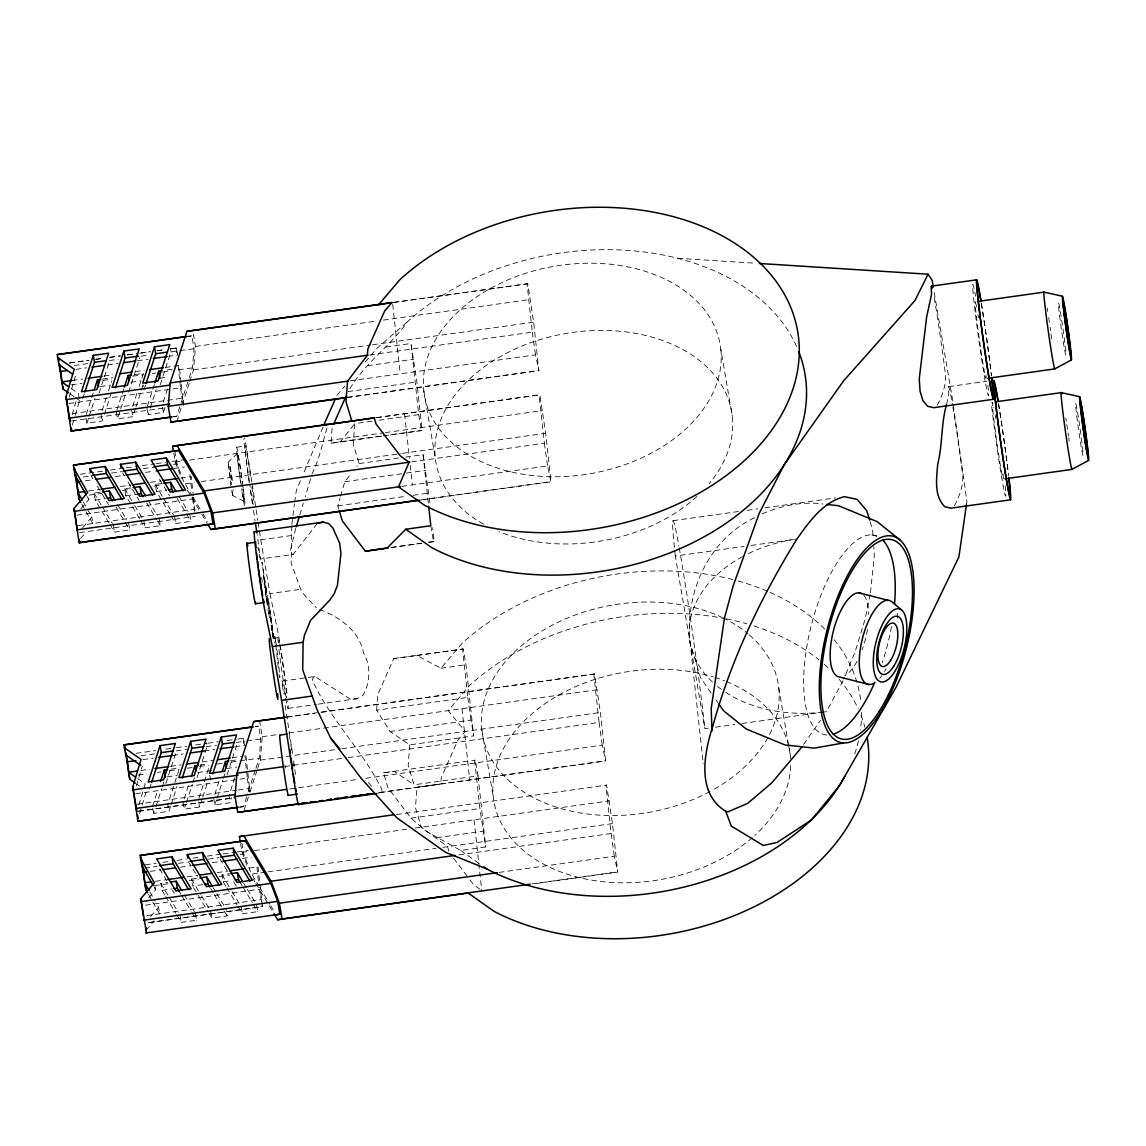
<?xml version="1.0" encoding="UTF-8"?>
<svg xmlns="http://www.w3.org/2000/svg" width="1146" height="1146" viewBox="0 0 1146 1146"><rect width="100%" height="100%" fill="white"/><g stroke="black" fill="none" stroke-linecap="round" stroke-linejoin="round"><path stroke-width="0.75" stroke-dasharray="5 3.75" d="M291.815 525.885L291.127 563.101L300.71 589.288L304.678 595.433L316.482 607.838M291.858 524.266L294.407 503.954M381.804 436.11L330.965 443.244L332.168 427.487M372.063 421.169L354.787 423.605L353.226 444.104L359.128 463.571L356.922 466.365M376.647 710.191L377.836 694.433L393.708 658.563L463.256 648.994L465.949 664.737L473.685 735.875L409.752 744.843L390.027 731.477L376.647 710.191L467.812 697.413L462.54 648.923M409.752 744.843L408.191 765.356L414.093 784.809L478.025 775.856L475.332 760.099L474.616 760.027L479.873 808.532L485.746 846.98L460.721 850.49L426.269 831.337L411.042 818.172L387.978 787.76L383.437 772.805L475.332 760.099M189.19 377.894L192.442 367.866L194.032 348.699L191.84 335.878L187.056 336.408M189.763 381.503L193.545 369.857L195.508 346.421L193.402 334.174M255.959 768.178L259.211 758.151L260.815 738.984L258.624 726.163L255.429 726.521M257.621 768.465L260.314 760.142L262.276 736.706L259.583 720.963M244.112 501.361L232.638 495.444L233.211 489.657M294.651 502.235L296.37 490.259L300.453 480.632M966.422 504.827L966.923 501.361L952.254 397.877L933.89 290.669M870.101 594.373L865.216 618.754L854.959 652.275L843.714 679.206M870.444 592.64L874.355 555.309L873.782 546.771M311.898 474.115C319.505 459.36 322.413 443.072 327.169 427.429M310.595 478.742L305.323 496.648M317.256 523.464L293.161 554.449L260.343 559.047L257.205 534.781M319.576 609.471C339.803 617.078 359.099 630.558 363.54 652.891C371.075 666.098 370.387 682.959 362.723 695.593L357.194 698.688L350.404 699.146L314.821 676.512L282.002 681.125L283.363 693.631M338.772 509.182L337.769 505.859L340.104 497.808M340.577 496.204L344.788 481.721L351.407 473.341M69.132 397.232L75.435 376.117M72.126 414.709L75.994 401.716M72.356 424.951L74.777 416.829M75.264 415.196L79.618 400.584L78.415 393.594L70.107 387.763M136.388 785.898L142.204 766.402M138.895 804.993L145.198 783.878L136.89 778.048M139.611 813.603L146.387 790.869M295.697 528.464L290.196 551.283L291.499 553.833L293.161 554.449M299.751 515.07L303.303 503.338M946.567 404.438L948.802 394.539A60.337 1.848 82 0 1 952.412 404.266M82.713 398.693L84.317 393.737M93.198 393.021L85.692 416.17L86.895 423.161L102.195 421.012L103.799 416.055M86.895 423.161L88.5 418.19M89.044 416.542L94.932 398.364M99.086 393.25L109.801 360.188M102.066 410.712L106.363 397.49M108.498 390.886L111.721 380.959M104.343 414.394L112.38 389.611M116.835 410.225L123.797 388.738M135.472 408.463L132.793 416.714L117.494 418.863L120.172 410.597M120.702 408.95L125.53 394.081M128.596 392.261L139.855 357.552M132.664 406.429L136.947 393.207M139.096 386.589L143.379 373.367L133.18 374.799M136.002 406.801L144.038 382.019M145.513 385.156L143.895 390.113L143.006 384.87M147.419 405.928L154.395 384.44M164.995 407.475L163.377 412.431L148.078 414.58L149.696 409.623M150.226 407.962L156.128 389.783M160.268 384.669L170.983 351.607L170.396 348.112M163.262 402.131L167.545 388.909M173.218 416.843L176.713 416.342L188.646 379.57M176.813 421.442L189.233 383.165M149.481 788.978L151.1 784.022M152.475 806.44L157.833 789.923M170.582 806.34L168.963 811.296L153.664 813.431L155.283 808.474M155.813 806.827L161.715 788.649M162.245 786.987L163.849 782.03M165.855 783.52L176.57 750.472M179.034 769.596L167.774 804.306L168.963 811.296M171.112 804.678L177.014 786.5M184.134 798.848L188.431 785.626M202.24 798.733L199.562 806.999L184.262 809.148L185.867 804.191M186.411 802.544L192.313 784.351M192.843 782.704L194.448 777.747M196.983 777.59L207.168 746.175L206.566 742.68M198.903 798.361L209.088 766.961M202.785 797.086L207.598 782.217M219.029 781.343L213.657 797.874L214.861 804.864L230.16 802.716L231.764 797.759M214.861 804.864L216.465 799.908M217.009 798.246L222.897 780.068M223.441 778.421L225.046 773.464M227.037 774.954L237.766 741.892M234.858 777.547L228.956 795.725L230.16 802.716M239.987 807.128L243.482 806.626L247.823 793.261M248.367 791.585L255.415 769.854M244.127 810.05L249.527 793.419M250.072 791.757L257.076 770.126M323.057 427.014L303.174 474.215M843.055 680.781L826.481 711.637L821.195 712.382M937.184 405.226C942.098 396.401 945.808 386.073 945.622 375.931A60.337 1.848 82 0 0 934.033 297.058M954.374 505.715C959.302 496.891 962.998 486.549 962.812 476.421A60.337 1.848 82 0 0 952.899 407.117M349.874 388.809C364.772 363.139 390.299 346.164 407.26 321.954A228.641 160.397 -9.7 0 1 626.203 250.272A228.641 160.397 -9.7 0 1 796.742 346.808M803.633 744.442L820.522 720.204M237.551 453.415L228.097 462.268L230.188 466.966L232.151 483.526M330.965 443.244L340.448 441.74L354.787 423.605M336.924 395.341L344.86 386.001M365.259 362.007L376.576 348.685L407.26 321.954M393.708 658.563L416.943 655.483L440.924 668.247L462.225 643.192A228.641 160.397 -9.7 0 1 732.666 579.532M80.879 508.795L88.829 499.527L88.242 496.032M82.741 527.59L91.823 516.989L83.142 501.676M80.521 538.548L86.208 531.93M148.794 897.748L155.612 889.797L154.71 884.554M150.642 916.542L158.592 907.274L155.999 902.676M146.172 930.151L154.123 920.883M754.455 517.777C708.443 539.451 684.692 593.241 690.078 642.376L703.272 763.795M762.248 513.823C780.985 505.715 802.644 501.16 823.014 504.039M314.821 676.512L313.102 677.615L312.299 680.452L318.975 693.545C337.812 727.051 364.958 755.157 381.847 789.379L381.776 792.516L378.166 793.089M394.195 302.272L527.762 283.721L533.635 322.184L538.892 370.674L348.14 397.418M393.064 302.601L527.762 283.721M188.316 336.38L191.84 335.878M69.319 362.996L88.6 360.302M95.605 359.314L102.624 358.326M109.629 357.351L120.144 355.876M127.149 354.888L134.154 353.913M141.173 352.925L149.925 351.693M156.945 350.719L163.95 349.731M170.955 348.756L176.541 348.04L177.745 355.074L168.992 356.306M69.648 363.038L88.93 360.331M95.935 359.343L102.954 358.369M109.959 357.38L120.473 355.905M127.478 354.931L137.993 353.455M139.74 353.212L150.255 351.736M157.274 350.748L164.279 349.759M171.284 348.785L176.541 348.04M195.508 346.421L376.275 321.081M383.351 320.092L530.455 299.464M74.189 365.502L88.285 363.526M109.429 360.56L118.253 359.328M141.159 356.12L148.206 355.131M171.126 351.922L178.174 350.934M179.936 350.676L194.032 348.699M76.109 369.327L86.623 367.852M107.652 364.901L118.167 363.425M137.448 360.732L147.963 359.257M72.313 380.472L82.827 378.997M103.856 376.046L112.623 374.814M135.4 371.619L144.152 370.402M165.182 367.451L179.206 365.488L181.082 382.807M102.596 379.082L112.795 377.664M167.058 370.043L172.244 369.327M71.453 384.827L81.968 383.351M103.011 380.4L111.778 379.168M132.821 376.232L143.336 374.756M152.103 373.524L155.612 373.023M162.632 372.049L171.399 370.817M178.404 369.829L192.442 367.866M193.545 369.857L370.674 345.018M372.45 344.774L533.635 322.184M100.39 386.56L110.589 385.128M130.988 382.263L141.187 380.83M159.881 378.223L168.376 377.02M385.958 347.009L410.999 343.499L416.872 381.962L422.129 430.452L383.566 435.867M369.814 354.916L532.303 332.139L527.031 283.649M68.975 403.478L180.538 387.835L179.793 380.916M367.379 365.746L413.692 359.257M72.198 413.649L181.999 398.249L182.601 401.759M350.103 380.844L535.483 354.845L538.892 370.674M71.625 420.926L165.826 407.79M348.026 391.617L416.872 381.962M347.51 397.333L538.176 370.602M376.619 417.545L539.823 394.826L545.697 433.288L550.968 481.778L421.671 499.914M376.475 417.731L539.823 394.826M378.982 420.21L418.72 414.637L410.999 343.499M236.706 447.255L245.416 446.023M80.249 474.272L103.613 471.078M110.36 470.046L124.527 468.069M126.304 467.812L135.486 466.608M142.247 465.577L154.968 463.872M156.415 463.6L165.597 462.382M172.344 461.365L185.079 459.661M173.805 453.315L175.309 462.067L182.372 461.079M189.434 460.09L383.624 432.859M385.4 432.615L542.516 410.583M83.286 477.037L92.138 475.791M111.592 473.069L122.207 471.579M143.422 468.599L154.037 467.11M173.49 464.388L177.028 463.886L183.833 481.879L192.07 495.602M340.448 441.74L422.129 430.452M85.334 480.833L92.411 479.845M115.431 476.607L124.298 475.375M145.542 472.396L152.633 471.407M173.877 468.428L184.506 466.938M88.557 490.989L99.186 489.5M120.43 486.52L131.059 485.03M150.541 482.308L161.171 480.819M180.653 478.083L191.282 476.593L193.345 495.645M108.985 522.948L95.247 500.086L94.058 493.095L102.553 491.892M139.583 518.651L125.845 495.788L124.656 488.798L131.446 487.852M170.167 514.368L156.443 491.505L155.24 484.514L162.044 483.555M89.316 495.129L101.564 493.41M122.565 490.459L131.317 489.242M154.08 486.047L161.085 485.073M185.38 483.798L194.218 482.566M201.281 481.578L400.871 453.601M402.633 453.343L545.697 433.288M95.247 500.086L105.446 498.653M125.845 495.788L137.749 494.127M156.443 491.505L166.643 490.073M359.128 463.571L398.865 457.999M405.784 457.039L423.06 454.618L430.065 503.466M411.529 461.881L544.379 443.258L539.107 394.754M948.63 386.632L986.878 381.26M76.954 515.17L192.614 498.954L192.055 493.754M344.788 481.721L404.638 473.327M406.4 473.083L425.753 470.361M78.415 525.57L194.075 509.354L194.978 514.626M401.96 486.377L547.559 465.964L550.968 481.778M79.618 532.604L195.278 516.388M109.901 524.467L114.471 532.088L129.77 529.953L128.581 522.963M140.485 520.184L145.069 527.805L160.368 525.656L159.165 518.665M171.083 515.886L175.667 523.507L190.952 521.373L189.763 514.382M337.769 505.859L406.142 496.275M413.162 495.287L428.933 493.081M420.883 499.857L550.252 481.707M258.079 522.304L260.772 539.823L291.514 535.511M390.6 547.516L421.484 543.175M428.346 542.216L434.205 541.571L432.701 527.719M391.846 547.502L421.843 543.304M428.905 542.316L434.205 541.571M673.046 520.685L738.382 511.531M747.206 510.299L757.807 508.81M764.869 507.821L835.506 497.908M260.772 539.823L269.969 593.599L300.71 589.288M708.371 728.197L704.847 728.698L675.309 556.054L744.055 546.427M751.117 545.439L796.943 539.007M272.805 638.379L278.034 637.649M416.943 655.483L463.256 648.994M440.924 668.247L465.949 664.737M288.133 708.371L316.468 704.403M318.244 704.145L357.194 698.688M287.388 716.895L319.261 712.425M321.038 712.167L594.53 674.006L600.404 712.468L605.675 760.958L377.822 792.903M286.171 717.238L314.52 713.256M321.611 712.268L594.53 674.006M255.1 726.664L258.624 726.163M136.102 753.28L155.698 750.616M165.883 749.112L174.98 747.908M176.398 747.636L186.913 746.161M195.68 744.929L206.194 743.453M207.942 743.21L218.456 741.734M227.223 740.502L236.305 739.313M237.738 739.027L243.324 738.325L244.528 745.358L235.761 746.59M262.276 736.706L278.22 734.471M288.864 732.982L597.224 689.749M140.958 755.787L155.054 753.81M176.212 750.845L186.784 749.369M206.18 746.648L216.752 745.158M236.133 742.45L244.943 741.204M246.705 740.961L260.815 738.984M142.892 759.612L153.406 758.136M172.674 755.429L183.188 753.953M204.217 751.002L214.732 749.527M390.027 731.477L470.992 720.118L473.685 735.875M140.843 770.513L149.596 769.281M170.625 766.33L181.14 764.855M202.169 761.904L212.683 760.428M231.965 757.735L242.479 756.26M171.069 769.138L179.564 767.935M199.963 765.084L208.457 763.895M230.489 760.801L239.027 759.612M138.222 775.111L146.989 773.879M157.518 772.404L161.013 771.917M169.78 770.685L178.547 769.453M187.314 768.235L192.585 767.491M199.59 766.502L208.357 765.284M217.124 764.053L222.396 763.308M231.163 762.076L238.167 761.102M239.929 760.858L259.211 758.151M260.314 760.142L340.033 748.968M341.795 748.71L600.404 712.468M167.158 776.845L177.358 775.412M197.757 772.547L211.351 770.642M226.65 768.493L236.85 767.075M284.681 766.502L346.507 757.835M348.269 757.592L599.086 722.424L593.814 673.934M135.744 793.763L247.321 778.12L244.872 755.615M137.205 804.177L236.377 790.267M238.153 790.024L248.768 788.534L249.37 792.044M715.419 727.209L734.815 724.487M741.863 723.498L819.433 712.626M289.766 788.949L296.828 787.947M298.605 787.703L358.626 779.294M365.689 778.306L602.252 745.129L605.675 760.958M138.408 811.196L234.042 797.802M138.738 811.239L234.371 797.831M378.968 792.574L604.959 760.887M396.516 814.562L606.606 785.11L612.48 823.573L617.737 872.063L534.494 883.738M411.042 818.172L479.873 808.532M145.256 864.8L156.214 863.339M162.976 862.322L170.382 861.362M177.143 860.331L186.325 859.128M193.072 858.096L200.493 857.136M207.24 856.105L221.407 854.128M223.184 853.87L235.904 852.166M237.351 851.893L248.31 850.432M240.588 843.599L242.078 852.352L252.679 850.862M254.441 850.619L408.033 829.074M415.096 828.085L609.3 800.868M144.754 868.066L157.145 866.319M178.361 863.353L187.213 862.107M208.429 859.128L219.044 857.652M240.273 854.672L243.811 854.171L250.602 872.163L258.838 885.872L256.761 864.986M150.327 871.361L160.956 869.871M180.438 867.15L191.067 865.66M212.325 862.68L221.178 861.434M242.422 858.454L251.275 857.208M436.741 837.726L483.053 831.237M155.326 881.274L165.955 879.784M187.213 876.805L197.843 875.315M217.325 872.593L227.939 871.103M249.198 868.124L258.051 866.877L262.377 906.701L146.717 922.917M164.766 894.94L162.03 890.356L160.827 883.365L167.631 882.42M202.813 884.64L192.628 886.073L191.425 879.082L198.229 878.123M225.963 886.359L223.212 881.79L222.023 874.799L228.813 873.839M154.338 885.657L168.347 883.695M189.348 880.744L198.1 879.526M219.101 876.575L229.601 875.1M252.163 874.083L266.287 872.106M268.049 871.862L435.852 848.341M442.915 847.338L612.48 823.573M162.03 890.356L172.229 888.938M223.212 881.79L231.707 880.586M458.815 854.887L611.147 833.529L605.876 785.039L606.606 785.11M145.485 905.197L259.383 889.239L262.377 906.701M146.946 915.611L260.844 899.639M499.14 872.393L614.328 856.248L617.737 872.063M148.149 922.645L262.047 906.672M176.67 914.752L181.254 922.372L196.539 920.224L195.35 913.233M209.102 913.52L211.838 918.089L227.137 915.941L225.948 908.95M237.867 906.171L242.436 913.792L257.735 911.657L256.532 904.667M531.959 883.924L617.021 871.991M383.437 772.805L394.367 771.459L414.093 784.809M173.519 416.7L176.713 416.342M238.697 807.156L243.482 806.626M677.701 258.294L755.83 263.251M243.324 738.325L243.554 743.496M871.891 534.924L877.077 536.256M69.92 393.794L74.075 396.702M75.464 397.676L79.618 400.584M136.689 784.079L139.468 786.013M460.721 850.49L479.515 863.798M480.002 889.239L473.699 884.769L469.473 879.197M368.41 782.661L371.891 786.629M453.615 858.297L468.413 877.807M269.382 617.637L266.946 592.754L261.961 562.213L266.459 593.17L263.336 574.977L264.497 587.196L269.038 616.233M715.906 699.877L717.811 702.598M711.122 692.986L700.607 677.802L690.078 642.376M192.986 497.12L202.14 512.362M203.057 513.895L207.627 521.516M187.256 490.101L190.895 496.161M191.797 497.679L200.894 512.806M201.796 514.325L207.254 523.407M178.776 496.089L187.93 511.331M177.229 498.51L185.466 512.219M186.383 513.752L190.952 521.373M159.581 479.229L169.651 496.003M155.24 484.514L162.56 496.705M163.477 498.224L173.547 514.998M148.192 500.372L157.331 515.614M146.631 502.793L156.701 519.568M157.618 521.086L160.368 525.656M122.579 472.854L124.413 475.905M128.066 481.993L139.053 500.286M124.656 488.798L133.81 504.039M134.712 505.572L143.866 520.814L145.069 527.805M117.594 504.67L126.748 519.912M116.047 507.076L124.284 520.8M125.201 522.332L129.77 529.953M91.064 475.619L92.898 478.67M97.467 486.291L108.455 504.584M94.058 493.095L101.378 505.286M102.295 506.804L112.365 523.579M259.755 887.405L269.826 904.165M270.743 905.698L274.41 911.801M253.123 878.882L254.942 881.904M255.845 883.423L273.12 912.173M243.726 883.322L246.476 887.892M247.378 889.411L255.63 903.134M240.345 882.692L242.178 885.743M243.095 887.262L252.249 902.504M253.151 904.036L257.735 911.657M219.946 858.841L229.1 874.097M233.669 881.718L236.42 886.288M222.023 874.799L231.177 890.041M232.094 891.559L239.414 903.75M226.879 887.878L236.95 904.652M213.127 887.606L215.878 892.175M216.795 893.708L225.031 907.431M210.663 888.508L213.414 893.078M214.331 894.596L223.484 909.838M224.401 911.371L227.137 915.941M188.431 861.606L197.585 876.862M191.425 879.082L200.579 894.324M201.495 895.857L208.816 908.047M193.531 887.591L197.198 893.694M198.115 895.227L208.185 911.987M184.363 894.94L194.433 911.715M179.148 891.273L180.982 894.31M181.899 895.843L191.053 911.084M191.969 912.603L196.539 920.224M159.666 868.955L167.903 882.664M172.487 890.284L174.321 893.336M160.827 883.365L168.147 895.57M169.064 897.089L178.217 912.331M165.683 896.458L175.753 913.233M87.096 496.462L88.829 499.527M81.738 504.068L85.205 510.199M86.079 511.732L93.027 523.98L91.823 516.989M153.879 886.746L155.612 889.797M149.911 891.96L155.125 901.143M148.507 894.353L151.974 900.484M152.848 902.017L159.795 914.264L158.592 907.274M260.343 559.047L257.879 547.53M282.002 681.125L286.987 704.747A41.127 1.261 82 0 0 287.746 701.123M175.309 462.067L181.24 477.767M242.078 852.352L247.421 866.476M870.158 521.759L872.607 529.71L873.195 538.233M448.917 851.206L447.556 846.693L421.341 827.211L415.439 807.744L417.001 787.23L440.752 784.079L441.239 777.733L457.956 739.915L465.176 731.42L448.186 710.649L469.473 685.595A228.641 160.397 -9.7 0 1 724.644 618.511M230.188 466.966L232.71 482.767M232.638 495.444L231.449 489.457M269.969 593.599L277.704 630.859A41.127 1.261 82 0 1 287.317 697.04M720.805 349.158A150.026 105.246 -9.7 0 1 507.893 471.092A150.026 105.246 -9.7 0 1 488.196 289.694A150.026 105.246 -9.7 0 1 720.805 349.158L732.308 416.385M778.779 687.987L788.806 746.576M789.093 748.309L790.282 755.2M423.791 390.8L435.294 458.013M481.764 729.615L493.267 796.842M418.72 414.637L421.413 430.38M430.796 525.742L433.489 541.499M276.329 644.94L274.839 636.245L275.584 643.192M278.979 674.392L279.524 677.601M174.837 451.066L177.028 463.886M241.892 842.955L243.811 854.171M162.488 407.188L163.377 412.431M174.464 516.517L175.667 523.507M241.247 906.801L242.436 913.792M146.889 407.589L148.078 414.58M209.775 775.154L210.678 780.397M131.589 409.724L132.793 416.714M198.659 801.756L199.562 806.999M210.649 911.099L211.838 918.089M116.29 411.872L117.494 418.863M183.073 802.157L184.262 809.148M100.991 414.021L102.195 421.012M113.282 525.097L114.471 532.088M180.051 915.382L181.254 922.372M152.776 808.188L153.664 813.431M273.206 637.849L271.602 625.243L273.507 637.778M251.862 482.036L248.338 459.26A41.127 1.261 82 0 0 244.657 438.016M252.12 483.784L257.807 520.556M285.153 705.392L291.585 747.106A41.127 1.261 82 0 1 292.846 755.543M252.378 503.495L250.759 493.067A41.127 1.261 82 0 1 249.756 486.362M253.452 510.443L255.057 520.871M272.232 634.612L272.633 637.176M230.862 485.775L228.097 462.268L231.678 484.686M599.086 722.424L602.252 745.129M611.147 833.529L614.328 856.248M532.303 332.139L535.483 354.845M544.379 443.258L547.559 465.964M467.812 697.413L470.992 720.118M247.321 778.12L248.768 788.534M180.538 387.835L181.999 398.249M192.614 498.954L194.075 509.354M271.674 630.687L269.482 610.947L272.619 629.14L268.121 598.198L274.839 643.235M276.931 649.811L279.968 677.085M478.025 775.856L485.746 846.98M461.981 708.715L469.717 779.839M474.057 819.82L481.778 890.958M423.06 454.618L428.475 504.412M392.706 304.449L400.24 373.811M404.581 413.792L409.409 458.242M410.182 465.362L412.316 484.916M275.785 644.926L278.421 669.192M245.975 755.773L249.928 792.13M181.269 384.526L183.532 405.312M193.531 497.378L195.035 511.231M176.212 348.012L176.971 354.945M178.103 365.33L179.607 379.183M189.978 474.716L191.855 492.021M232.495 491.706L232.753 495.287M249.241 482.896A41.127 1.261 82 0 1 243.84 439.104M1003.094 473.957A38.763 1.189 82 0 1 996.619 440.537A38.763 1.189 82 0 1 993.783 407.475M995.143 415.053A38.763 1.189 82 0 1 995.659 418.19M1065.88 418.004A38.763 1.189 82 0 1 1066.367 421.198M1066.84 424.464A38.763 1.189 82 0 1 1068.487 436.139M1068.717 437.801A38.763 1.189 82 0 1 1069.146 441.067M998.61 403.822A60.337 1.848 82 0 1 1008.681 475.676M293.605 760.786A41.127 1.261 82 0 1 295.539 774.882M822.957 712.096A122.88 87.497 -6.2 0 1 722.811 690.436M721.436 689.448A122.88 87.497 -6.2 0 1 716.207 685.365M712.411 682.013A122.88 87.497 -6.2 0 1 742.422 556.655M748.424 553.561A122.88 87.497 -6.2 0 1 793.433 539.537M675.309 556.054A122.88 3.767 82 0 1 678.919 546.069M679.206 547.731A122.88 3.767 82 0 1 704.847 728.698M861.491 712.354A228.641 160.397 -9.7 0 1 860.417 730.117M858.469 740.76A228.641 160.397 -9.7 0 1 854.701 754.025M737.938 580.936A228.641 160.397 -9.7 0 1 768.364 591.665M769.969 592.367A228.641 160.397 -9.7 0 1 825.75 630.2M834.202 639.697A228.641 160.397 -9.7 0 1 860.847 701.896M981.263 303.418A56.125 1.719 82 0 1 991.419 375.96M987.967 385.257A56.125 1.719 82 0 1 984.471 376.862A56.125 1.719 82 0 1 974.043 302.129A56.125 1.719 82 0 1 975.547 296.184M981.406 303.332A60.337 1.848 82 0 1 991.491 375.186M986.018 375.014A38.763 1.189 82 0 1 979.902 343.399A38.763 1.189 82 0 1 975.762 303.131M976.005 304.134A38.763 1.189 82 0 1 976.593 306.985M977.953 314.563A38.763 1.189 82 0 1 978.469 317.714M242.723 485.818A24.324 0.745 82 0 1 244.256 501.418A24.324 0.745 82 0 1 241.763 488.783M241.333 485.933A24.324 0.745 82 0 1 237.423 453.358A24.324 0.745 82 0 1 242.322 482.795M1005.157 485.732A56.125 1.719 82 0 1 1001.676 477.395A56.125 1.719 82 0 1 991.247 402.704M998.453 403.908A56.125 1.719 82 0 1 1008.222 473.183M284.982 764.955A30.57 0.931 82 0 1 285.411 768.121M1047.215 308.073A38.763 1.189 82 0 1 1047.759 311.44M1048.69 317.528A38.763 1.189 82 0 1 1049.894 325.65M1050.137 327.312A38.763 1.189 82 0 1 1050.61 330.65M1051.068 333.987A38.763 1.189 82 0 1 1051.956 340.591M253.194 504.526A30.57 0.931 82 0 1 249.771 484.257M249.327 481.177A30.57 0.931 82 0 1 245.287 445.909A30.57 0.931 82 0 1 250.902 479.057M251.919 486.764A30.57 0.931 82 0 1 253.81 503.71M244.47 505.758A30.57 0.931 82 0 1 241.734 489.958M240.603 482.394A30.57 0.931 82 0 1 236.491 448.072A30.57 0.931 82 0 1 240.302 467.267A30.57 0.931 82 0 1 245.086 504.942M289.365 736.677A30.57 0.931 82 0 1 289.895 739.356M290.826 744.742A30.57 0.931 82 0 1 291.614 749.67M293.705 763.737A30.57 0.931 82 0 1 294.135 766.903M261.66 577.57A30.57 0.931 82 0 1 262.276 582.168M286.357 697.628A30.57 0.931 82 0 1 278.893 648.392M278.335 643.035A30.57 0.931 82 0 1 279.409 642.963M279.696 644.568A30.57 0.931 82 0 1 284.509 676.842A30.57 0.931 82 0 1 286.643 697.957M726.378 618.854A228.641 160.397 -9.7 0 1 746.948 623.839M753.896 625.931A228.641 160.397 -9.7 0 1 819.046 659.924M824.218 664.265A228.641 160.397 -9.7 0 1 829.102 668.734M839.144 679.32A228.641 160.397 -9.7 0 1 858.225 708.844M861.004 715.362A228.641 160.397 -9.7 0 1 864.872 727.123M749.427 634.999A150.026 105.246 -9.7 0 1 711.451 790.726M709.961 791.528A150.026 105.246 -9.7 0 1 514.554 785.454A150.026 105.246 -9.7 0 1 523.679 643.88A150.026 105.246 -9.7 0 1 721.221 617.049M722.754 617.78A150.026 105.246 -9.7 0 1 748.123 633.881M788.448 745.043A150.026 105.246 -9.7 0 1 790.568 758.609M790.683 765.542A150.026 105.246 -9.7 0 1 754.827 835.348M752.277 837.64A150.026 105.246 -9.7 0 1 550.882 867.794A150.026 105.246 -9.7 0 1 517.004 728.813A150.026 105.246 -9.7 0 1 713.07 676.828M714.775 677.358A150.026 105.246 -9.7 0 1 724.788 680.882M726.406 681.526A150.026 105.246 -9.7 0 1 788.004 743.367M483.612 524.223A150.026 105.246 -9.7 0 1 468.198 380.257A150.026 105.246 -9.7 0 1 671.155 343.843A150.026 105.246 -9.7 0 1 709.102 483.77M696.854 496.533A150.026 105.246 -9.7 0 1 499.169 531.687M891.488 626.59A102.782 39.322 -75.7 0 1 882.191 662.861M826.968 735.001A102.782 39.322 -75.7 0 1 811.053 626.361A102.782 39.322 -75.7 0 1 876.919 536.056M863.783 595.361A43.276 16.56 -75.7 0 1 868.725 614.671M867.465 629.555A43.276 16.56 -75.7 0 1 863.712 645.198M863.225 646.716A43.276 16.56 -75.7 0 1 862.179 649.696M857.022 661.299A43.276 16.56 -75.7 0 1 844.645 675.882M897.117 613.239A43.276 16.56 -75.7 0 1 897.834 622.106M886.116 668.748A43.276 16.56 -75.7 0 1 884.54 671.513M881.775 675.682A43.276 16.56 -75.7 0 1 879.756 678.217M265.6 589.818L267.534 604.214L265.6 589.818M1059.592 315.551A26.487 0.817 82 0 0 1065.809 354.988A26.487 0.817 82 0 0 1061.024 315.694A26.487 0.817 82 0 0 1059.592 315.551M1076.782 416.041A26.487 0.817 82 0 0 1083.013 455.463A26.487 0.817 82 0 0 1078.214 416.184A26.487 0.817 82 0 0 1076.782 416.041"/><path stroke-width="1.5" d="M254.211 531.801L323.272 522.118L328.802 523.665L332.942 528.077L339.789 543.548L340.921 553.719L337.44 585.262L334.217 593.714L329.704 600.203L310.509 620.459L304.378 635.385L303.117 642.261L302.716 669.851L317.098 709.761L330.621 738.053L361.191 778.349L397.032 817.972L445.479 852.28L486.735 868.912A228.641 160.397 -9.7 0 0 844.717 776.587M346.379 397.662L170.969 422.086L168.261 406.329L170.224 382.907L186.956 331.323L392.419 302.515M307.171 802.802L237.738 812.371L235.045 796.613L236.993 773.192L253.724 721.608L285.612 717.138M966.422 504.827L958.887 556.956L896.043 687.314L839.187 785.941L811.626 819.848L776.988 842.525L763.279 845.447L731.32 826.108L725.69 811.282C696.281 793.018 703.931 753.466 712.97 725.59C731.105 659.494 761.001 597.195 796.943 539.007C809.277 521.745 822.613 502.32 844.33 496.676L857.065 499.355L866.72 510.629L869.671 520.169M946.567 404.438C940.909 424.049 942.728 444.734 937.672 464.417C936.64 478.441 933.703 495.96 944.92 506.804L950.865 508.165L1010.557 499.799M171.456 417.087L71.109 431.011L65.995 396.745L74.232 369.127L57.615 357.48L57.3 354.601L187.056 336.408M238.239 807.371L137.878 821.295L132.778 787.015L141.015 759.411L124.384 747.765L124.069 744.886L252.077 726.936M296.212 526.788L299.249 516.746M93.313 355.346L81.509 391.703L96.808 389.554L108.612 353.197L93.313 355.346L94.502 362.337L84.861 392.075M94.273 389.726L97.496 379.799L100.891 379.326M123.897 351.048L112.107 387.405L127.407 385.271L139.196 348.914L123.897 351.048L125.1 358.039L115.445 387.792M124.341 387.09L128.094 375.516L131.489 375.043M154.495 346.765L142.706 383.122L158.005 380.973L169.794 344.617L154.495 346.765L155.698 353.756L146.043 383.509M154.925 382.793L158.678 371.218L162.03 370.76M160.082 745.631L148.292 781.987L163.592 779.839L175.381 743.482L160.082 745.631L161.285 752.621L151.63 782.36M160.512 781.658L164.265 770.083L167.674 769.611M190.68 741.333L178.876 777.69L194.175 775.556L205.979 739.184L190.68 741.333L191.869 748.324L182.228 778.077M191.64 775.713L194.863 765.8L198.258 765.313M221.278 737.05L209.474 773.407L224.774 771.258L236.563 734.901L221.278 737.05L222.467 744.041L212.812 773.794M222.238 771.43L225.461 761.503L228.813 761.044M335.492 398.607L323.946 424.679L326.868 424.335M333.601 424.221L345.863 396.502M759.383 263.48L928.059 274.209L914.995 300.481L843.614 380.844L784.222 464.703L759.196 513.379L733.111 586.05L724.415 618.296L711.208 708.529L711.953 731.033M801.656 747.292L771.759 782.89L747.564 803.461L727.739 811.912L725.69 811.282M74.003 508.423L87.64 492.536L73.745 468.026L73.43 465.147L178.447 450.421L204.074 493.109L210.878 511.087L213.07 523.908L79.117 542.688L74.003 508.423L77.269 529.337M146.473 933.03L140.786 898.708L154.409 882.807L140.514 858.311L140.213 855.432L245.23 840.706L270.857 883.394L277.647 901.372L279.853 914.193L276.229 914.837M428.661 506.188L430.796 525.742L405.756 529.251L387.176 547.989L365.373 551.226L342.31 520.814L339.288 510.844M987.78 378.309L1054.764 368.912L1071.395 359.93A32.174 0.988 82 0 0 1065.579 312.228A32.174 0.988 82 0 0 1063.832 312.056A32.174 0.988 82 0 0 1071.395 359.93M1004.97 478.784L1071.954 469.402L1088.585 460.42A32.174 0.988 82 0 0 1082.769 412.718A32.174 0.988 82 0 0 1081.022 412.531A32.174 0.988 82 0 0 1088.585 460.42M317.986 523.264L323.272 522.118M173.504 451.567L172.616 446.31L177.028 445.522L374.842 417.789M176.04 450.851L178.447 450.421M208.157 524.925L210.878 529.466L417.33 500.344M240.288 841.852L239.385 836.594L243.797 835.806L271.072 881.217L279.38 903.206L282.074 918.949L530.183 884.168M245.23 840.706L140.213 855.432M274.023 913.691L277.661 919.751L282.074 918.949M843.456 742.952L814.233 748.123L784.852 744.914L746.247 728.999L723.556 710.749L718.771 703.959M380.658 304.335L186.956 331.323M186.554 336.623L57.3 354.601M94.502 362.337L106.406 360.661M125.1 358.039L138.695 356.134M155.698 353.756L167.531 352.094M57.615 357.48L60.337 371.533L67.356 370.559M91.881 367.107L104.143 365.388M123.424 362.695L135.686 360.976M153.22 358.512L167.23 356.549M72.313 380.472L61.798 381.947L60.337 371.533M88.084 378.266L102.109 376.289M119.628 373.84L131.89 372.121M149.41 369.657L163.434 367.694M170.224 382.907L368.038 355.174M66.31 399.61L169.579 385.142M931.44 286.142L976.636 279.81M68.918 418.19L169.737 404.051M168.261 406.329L348.341 381.088M978.799 301.298L1044.02 292.144L1062.485 296.212M71.109 431.011L171.929 416.872M170.969 422.086L347.51 397.333M172.616 446.31L350.92 421.313M174.837 451.066L73.43 465.147M89.875 468.628L105.174 466.479L124.384 498.496L109.099 500.644L89.875 468.628L90.462 472.123M120.459 464.331L135.758 462.196L154.982 494.198L139.683 496.347L120.459 464.331L121.061 467.84M166.356 457.899L151.057 460.047L170.281 492.064L185.58 489.915L166.356 457.899L167.56 464.889L183.116 490.803M92.769 475.375L106.363 473.47L121.92 499.384M123.367 471.092L136.961 469.187L152.518 495.101M153.951 466.794L167.56 464.889M73.745 468.026L76.481 482.079L80.019 481.578M95.949 479.343L110.116 477.352M126.06 475.117L140.227 473.14M156.171 470.906L172.115 468.671M85.019 491.491L77.928 492.479L76.481 482.079M100.948 489.256L115.116 487.265M132.836 484.787L145.227 483.053M162.947 480.575L177.114 478.584M102.553 491.892L109.357 490.946L114.844 500.086M133.151 487.609L139.941 486.649L145.442 495.803M163.749 483.325L170.539 482.366L176.04 491.505M107.151 498.41L110.546 497.937L112.38 500.988M137.749 494.127L141.144 493.64L142.978 496.691M168.333 489.829L171.742 489.356L173.562 492.408M177.028 445.522L204.289 490.932L409.767 462.125M74.318 511.302L204.074 493.109M993.367 399.309L933.675 407.675L927.73 406.314L923.003 400.785L920.095 391.416L919.25 378.853L926.656 316.883L931.612 294.049A60.337 1.848 82 0 1 932.214 288.233M76.925 529.867L210.878 511.087M995.989 401.773L1061.21 392.634L1079.675 396.688M204.289 490.932L212.612 512.921L400.455 486.577M79.117 542.688L213.07 523.908M210.878 529.466L419.894 500.157M246.977 543.433L255.701 542.216A30.57 0.931 82 0 0 255.988 547.602M365.373 551.226L388.308 548.003M255.587 603.756L264.311 602.524M254.598 532.245A41.127 1.261 82 0 0 257.091 560.208A41.127 1.261 82 0 0 264.64 609.314L272.376 646.573L303.117 642.261M272.376 646.573L281.572 700.349L312.314 696.037M284.394 717.482L253.724 721.608M253.338 726.908L124.069 744.886M286.915 734.113L279.939 735.087A30.57 0.931 82 0 0 283.277 766.302A30.57 0.931 82 0 0 288.405 795.095M161.285 752.621L173.175 750.945M191.869 748.324L203.773 746.662M222.467 744.041L234.3 742.379M124.384 747.765L127.12 761.818L135.873 760.586M158.664 757.391L172.674 755.429M190.207 752.979L204.217 751.002M219.989 748.796L234.013 746.834M137.334 771L128.567 772.232L127.12 761.818M154.853 768.536L168.877 766.574M186.397 764.124L198.673 762.405M217.941 759.698L230.203 757.979M236.993 773.192L282.919 766.746M133.094 789.895L238.11 775.183M135.686 808.474L234.744 794.593M235.045 796.613L286.242 789.436M288.205 795.367L296.929 794.149A30.57 0.931 82 0 0 297.129 793.863M137.878 821.295L236.936 807.414M237.738 812.371L297.759 803.948M301.298 803.461L306.584 802.716M310.122 802.214L313.646 801.727M318.946 800.982L322.484 800.481M327.77 799.75L331.309 799.249M334.833 798.748L338.371 798.261M343.671 797.516L347.195 797.029M350.733 796.527L356.019 795.782M359.558 795.295L363.081 794.794M366.62 794.293L371.906 793.562M310.709 802.315L316.01 801.57M319.533 801.068L323.072 800.581M326.61 800.08L331.91 799.335M335.434 798.848L347.797 797.115M351.335 796.613L372.522 793.648M298.347 804.549L377.034 793.519M239.385 836.594L393.938 814.749M171.943 856.764L156.644 858.913L175.868 890.915L191.167 888.78L171.943 856.764L173.132 863.755L188.703 889.668M187.242 854.615L202.541 852.481L221.765 884.483L206.466 886.632L187.242 854.615L187.844 858.11M233.125 848.183L217.84 850.332L237.05 882.348L252.349 880.2L233.125 848.183L234.328 855.174L249.885 881.088M159.538 865.66L173.132 863.755M190.136 861.377L203.73 859.471L219.287 885.385M220.734 857.079L234.328 855.174M140.514 858.311L143.25 872.364L146.788 871.862M162.732 869.628L175.123 867.894M192.843 865.402L207.011 863.425M222.94 861.19L237.107 859.199M151.788 881.775L144.711 882.764L143.25 872.364M167.731 879.541L183.675 877.306M199.605 875.071L212.01 873.338M229.716 870.845L243.883 868.869M171.026 881.947L176.126 881.231L181.627 890.37M199.92 877.893L206.724 876.934L212.211 886.087M230.518 873.596L237.322 872.65L242.809 881.79M173.92 888.694L177.329 888.222L179.148 891.273M204.518 884.411L207.913 883.924L209.747 886.975M235.116 880.114L238.511 879.641L240.345 882.692M271.072 881.217L455.277 855.389M141.101 901.587L270.857 883.394M143.694 920.152L277.647 901.372M279.38 903.206L497.364 872.636M145.886 932.973L279.853 914.193M277.661 919.751L468.958 892.935M70.193 421.198L67.199 403.736M136.961 811.483L132.778 787.015M826.467 504.412L838.557 505.73L877.163 521.645L899.868 539.895A106.42 40.712 -75.7 0 1 879.498 714.13A106.42 40.712 -75.7 0 1 820.751 664.107A106.42 40.712 -75.7 0 1 899.868 539.895M858.898 592.854L887.992 600.289M869.083 684.534L839.975 677.085A43.276 16.56 -75.7 0 1 833.514 630.429A43.276 16.56 -75.7 0 1 861.677 593.642M58.804 364.471L72.656 374.183M68.717 386.804L61.798 381.947L62.987 388.938L68.531 392.82M125.587 754.756L140.815 765.442M135.5 777.074L128.567 772.232L129.77 779.223L135.314 783.105M405.756 529.251L431.77 547.673A228.641 160.397 -9.7 0 0 700.521 538.735A228.641 160.397 -9.7 0 0 798.791 351.722M483.841 866.863L486.735 868.912M467.983 892.892L493.998 911.314A228.641 160.397 -9.7 0 0 748.768 909.337A228.641 160.397 -9.7 0 0 867.135 737.394M901.787 610.159A37.646 14.397 -75.7 0 0 873.796 654.108A37.646 14.397 -75.7 0 0 894.582 671.8A37.646 14.397 -75.7 0 0 901.787 610.159L892.018 601.951A43.276 16.56 -75.7 0 0 861.72 641.531A43.276 16.56 -75.7 0 0 873.753 683.317M330.621 738.053L339.732 748.839M928.059 274.209L932.142 280.297L933.302 287.202M74.948 475.017L86.237 494.929M82.268 500.143L77.928 492.479L79.131 499.484L80.865 502.535M141.717 865.302L153.005 885.213M149.052 890.428L144.711 882.764L145.9 889.754L147.633 892.82M212.612 512.921L215.305 528.678M158.678 371.218L159.881 378.223M225.461 761.503L226.349 766.746M170.539 482.366L171.742 489.356M237.322 872.65L238.511 879.641M128.094 375.516L128.982 380.759M194.863 765.8L195.765 771.043M135.758 462.196L136.961 469.187M139.941 486.649L141.144 493.64M202.541 852.481L203.73 859.471M206.724 876.934L207.913 883.924M97.496 379.799L98.685 386.789M164.265 770.083L165.468 777.074M105.174 466.479L106.363 473.47M109.357 490.946L110.546 497.937M176.126 881.231L177.329 888.222M65.995 396.745L66.898 401.988M137.563 814.978L138.165 818.473M58.432 357.867L58.99 361.076M59.535 364.285L60.079 367.479M124.943 746.547L125.487 749.756M126.031 752.965L126.576 756.159M74.576 468.413L75.12 471.622M75.665 474.816L76.209 478.025M141.073 857.093L141.617 860.302M142.161 863.497L142.72 866.705M140.786 898.708L143.436 916.098M145.571 926.656L146.172 930.151M255.329 522.619L256.933 533.048M281.572 700.349L294.006 780.913A41.127 1.261 82 0 0 298.633 804.177M142.992 868.31L145.9 889.754M126.862 757.764L129.77 779.223M76.453 479.716L79.131 499.484M60.323 369.17L62.443 384.368M71.381 428.189L71.697 431.068M62.686 386.059L62.987 388.938M79.389 539.881L79.704 542.746M243.711 435.996A41.127 1.261 82 0 1 243.998 435.623M1071.954 469.402A38.763 1.189 82 0 1 1064.677 425.882A38.763 1.189 82 0 1 1061.712 393.966M1008.881 477.452A60.337 1.848 82 0 1 1007.148 484.343A60.337 1.848 82 0 1 994.914 397.404A60.337 1.848 82 0 1 998.094 400.771M991.748 378.997A56.125 1.719 82 0 1 989.256 378.739A56.125 1.719 82 0 1 978.254 300.123A56.125 1.719 82 0 1 980.747 300.381M991.892 378.696A60.337 1.848 82 0 1 989.7 382.392A60.337 1.848 82 0 1 977.567 295.51A60.337 1.848 82 0 1 981.162 301.785M255.587 602.022A30.57 0.931 82 0 1 250.157 572.341A30.57 0.931 82 0 1 247.837 546.126M1008.938 479.472A56.125 1.719 82 0 1 1006.446 479.229A56.125 1.719 82 0 1 995.444 400.613A56.125 1.719 82 0 1 997.937 400.856M1054.764 368.912A38.763 1.189 82 0 1 1048.175 330.406A38.763 1.189 82 0 1 1044.02 292.144M264.024 602.194A30.57 0.931 82 0 1 263.451 599.831M262.649 595.605A30.57 0.931 82 0 1 258.552 568.731M258.351 567.17A30.57 0.931 82 0 1 257.549 561.082M257.363 559.635A30.57 0.931 82 0 1 256.561 552.959M296.212 791.342A30.57 0.931 82 0 1 295.697 788.663M294.766 783.277A30.57 0.931 82 0 1 293.247 773.622M292.559 769.009A30.57 0.931 82 0 1 291.027 757.979M290.425 753.409A30.57 0.931 82 0 1 289.967 749.799M277.934 699.189A30.57 0.931 82 0 1 272.504 667.774A30.57 0.931 82 0 1 269.611 639.196M277.633 693.788A30.57 0.931 82 0 1 277.934 697.456M882.52 539.838A102.782 39.322 -75.7 0 1 894.539 603.913M874.799 682.257A102.782 39.322 -75.7 0 1 833.171 734.199M347.539 381.203L345.977 401.716L351.879 421.184L374.183 417.875L376.017 423.905L400.326 455.965L409.151 462.21L398.507 486.864L424.521 505.271A228.641 160.397 -9.7 0 0 744.599 460.406A228.641 160.397 -9.7 0 0 720.075 234.686A228.641 160.397 -9.7 0 0 399.997 279.567L378.71 304.607L391.817 302.601L384.598 311.11L367.866 348.914L367.379 355.26L347.539 381.203M1081.58 415.368A26.487 0.817 82 0 0 1087.798 454.79A26.487 0.817 82 0 0 1083.013 415.511A26.487 0.817 82 0 0 1081.58 415.368M1064.39 314.878A26.487 0.817 82 0 0 1070.608 354.315A26.487 0.817 82 0 0 1065.823 315.021A26.487 0.817 82 0 0 1064.39 314.878M893.651 666.399A29.954 11.46 -75.7 0 0 899.381 617.35A29.954 11.46 -75.7 0 0 877.12 652.318A29.954 11.46 -75.7 0 0 893.651 666.399M890.557 660.511A22.376 8.566 -75.7 0 0 894.84 623.868A22.376 8.566 -75.7 0 0 878.194 649.997A22.376 8.566 -75.7 0 0 890.557 660.511M879.054 711.594A102.782 39.322 -75.7 0 0 898.736 543.29A102.782 39.322 -75.7 0 0 822.312 663.276A102.782 39.322 -75.7 0 0 879.054 711.594"/></g></svg>
